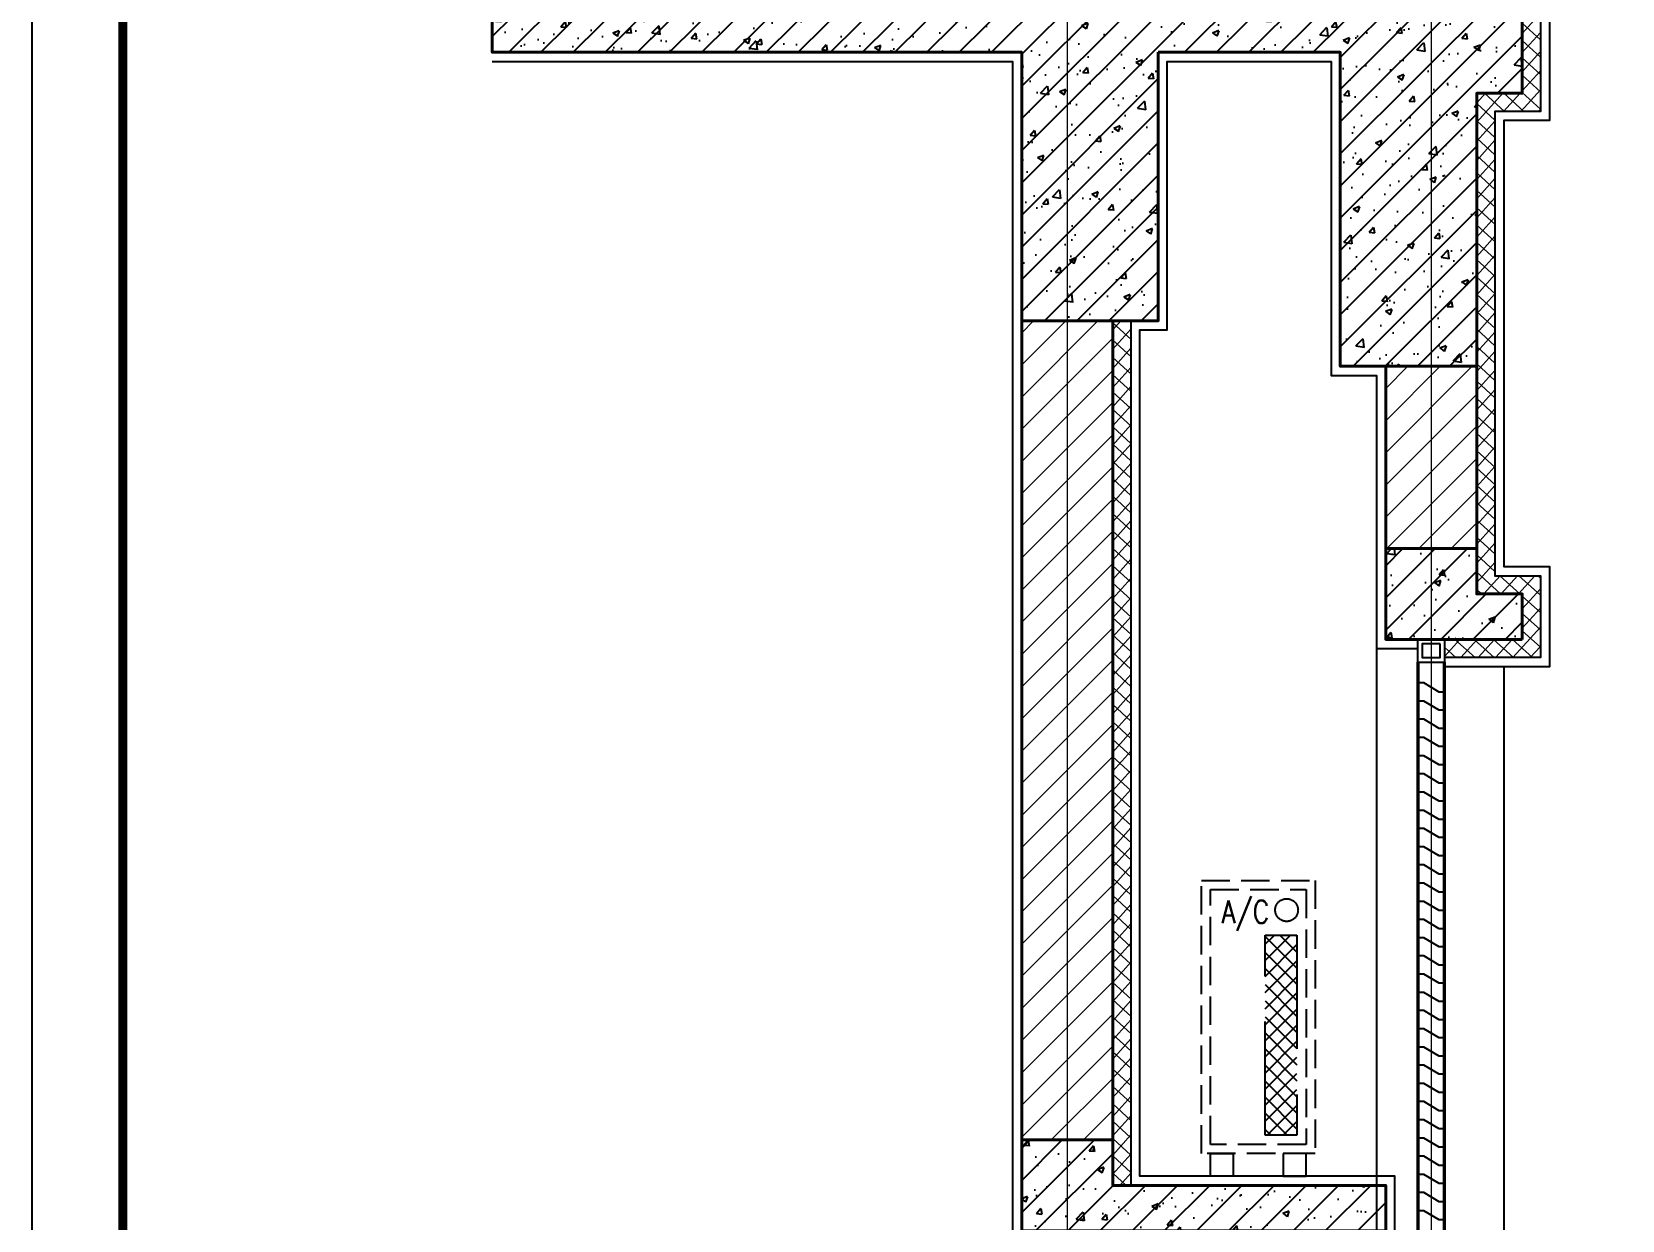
# Model space of a CAD drawing. Extents: x 1188826 to 1909461, y 608442 to 1651179.
# Drawn here: x 1312520 to 1316016, y 628715 to 631326 of the extents above; entities that cross this region are included whole.
import ezdxf

# ---------------------------------------------------------------- set-up
doc = ezdxf.new("R2010")
doc.units = 0
doc.header["$LTSCALE"] = 1000
doc.header["$MEASUREMENT"] = 0
for name, pattern in [('ACAD_ISO10W100', [18.5, 12, -3, 0.5, -3]), ('DASH', [0.35, 0.25, -0.1]), ('DOTE', [2.42, 2, -0.2, 0.02, -0.2])]:
    doc.linetypes.add(name, pattern=pattern)
for name, color, linetype in [('A-HATH(填充)', 8, 'Continuous'), ('A-WA-I(保温层)', 40, 'Continuous'), ('A-WA-M(面层)', 43, 'Continuous'), ('A_H_MATERIAL', 40, 'Continuous'), ('WIN', 4, 'Continuous'), ('图框', 140, 'Continuous'), ('空调外机', 132, 'Continuous'), ('辅助线', 251, 'Continuous')]:
    doc.layers.add(name, color=color, linetype=linetype)
for name, color, linetype, lineweight in [('DOTE', 19, 'DOTE', 9), ('PUB_HATCH', 8, 'Continuous', 9), ('WALL', 9, 'Continuous', 40)]:
    doc.layers.add(name, color=color, linetype=linetype, lineweight=lineweight)
doc.styles.add('HZ', font='txt.shx', dxfattribs={"width": 0.9, "bigfont": 'hztxt.shx'})
pattern_1 = [(45, (0, 0), (-35.355339, 35.355339), []), (50, (0, 0), (143.4520365, -12.550427), [15, -165]), (355, (0, 0), (-27.750267, 150.438427), [12, -132]), (100.4514, (11.95, -1.05), (115.701876, 137.887908), [12.748038, -140.228422]), (46.1842, (0, 40), (213.44821, -33.103803), [22.5, -247.5]), (96.6356, (17.79, 37.24), (186.93254, 194.823574), [19.122058, -210.3426]), (351.1842, (0, 40), (186.93239, 194.82372), [18, -198]), (21, (20, 30), (119.38141, -80.523778), [15, -165]), (326, (20, 30), (48.663066, 145.030009), [12, -132]), (71.4514, (29.95, 23.29), (168.044526, 64.5061), [12.748038, -140.228422]), (37.5, (0, 0), (2.431971, 66.5787708), [0, -130.4, 0, -134, 0, -132.5]), (7.5, (0, 0), (52.6139075, 78.8823424), [0, -76.4, 0, -127.4, 0, -50.5]), (327.5, (-44.6, 0), (106.7644872, -4.5109743), [0, -50, 0, -156, 0, -207]), (317.5, (-64.6, 0), (116.637234, 20.0209965), [0, -65, 0, -103.6, 0, -147])]

# ---------------------------------------------------------------- blocks, each defined once
blk = doc.blocks.new('A$C63856392')
at = {"layer": '空调外机', "linetype": 'DASH'}
h = blk.add_hatch(dxfattribs=at)
h.set_pattern_fill('NET', color=256, scale=200, angle=45, style=0)
h.set_pattern_definition([(45, (-333662.741, 700712.276), (-17.6776695, 17.6776695), []), (135, (-333662.741, 700712.276), (-17.6776695, -17.6776695), [])])
h.paths.add_polyline_path([(140, 90), (210, 90), (210, 530), (140, 530)])
at = {"layer": '空调外机', "linetype": 'DASH', "ltscale": 0.25}
for points in [[(0, 650), (250, 650), (250, 50), (0, 50)], [(20, 630), (230, 630), (230, 70), (20, 70)]]:
    blk.add_lwpolyline(points, close=True, dxfattribs=at)
at = {"layer": '空调外机', "linetype": 'DASH'}
for points in [[(140, 530), (210, 530), (210, 90), (140, 90)], [(20, 50), (70, 50), (70, 0), (20, 0)], [(230, 50), (180, 50), (180, 0), (230, 0)]]:
    blk.add_lwpolyline(points, close=True, dxfattribs=at)
blk.add_circle((187.3, 585), 25, dxfattribs=at)
at = {"layer": '空调外机', "linetype": 'DASH', "style": 'HZ', "width": 0.8}
blk.add_text('A/C', height=50, dxfattribs=at).set_placement((44.4, 556.3))

msp = doc.modelspace()

# ---------------------------------------------------------------- hatches: boundary and pattern name
at = {"layer": 'A-HATH(填充)'}
h = msp.add_hatch(dxfattribs=at)
h.set_pattern_fill('钢筋混凝土', color=256, scale=20, style=0)
h.set_pattern_definition(pattern_1)
h.paths.add_polyline_path([(1314995.8, 631281.1), (1315395.8, 631281.1), (1315395.8, 630591.1), (1315695.8, 630591.1), (1315695.8, 631191.1), (1315795.8, 631191.1), (1315795.8, 631401.1), (1313532.3, 631401.1), (1313532.3, 631281.1), (1314695.8, 631281.1), (1314695.8, 630691.1), (1314995.8, 630691.1)])
h = msp.add_hatch(dxfattribs=at)
h.set_pattern_fill('钢筋混凝土', color=256, scale=20, style=0)
h.set_pattern_definition([(45, (14.84, 0), (-35.355339, 35.355339), []), (50, (14.84, 0), (143.4520365, -12.550427), [15, -165]), (355, (14.84, 0), (-27.750267, 150.438427), [12, -132]), (100.4514, (26.8, -1.05), (115.701876, 137.887908), [12.748038, -140.228422]), (46.1842, (14.84, 40), (213.44821, -33.103803), [22.5, -247.5]), (96.6356, (32.63, 37.24), (186.93254, 194.823574), [19.122058, -210.3426]), (351.1842, (14.84, 40), (186.93239, 194.82372), [18, -198]), (21, (34.84, 30), (119.38141, -80.523778), [15, -165]), (326, (34.84, 30), (48.663066, 145.030009), [12, -132]), (71.4514, (44.79, 23.29), (168.044526, 64.5061), [12.748038, -140.228422]), (37.5, (14.84, 0), (2.431971, 66.5787708), [0, -130.4, 0, -134, 0, -132.5]), (7.5, (14.84, 0), (52.6139075, 78.8823424), [0, -76.4, 0, -127.4, 0, -50.5]), (327.5, (-29.76, 0), (106.7644872, -4.5109743), [0, -50, 0, -156, 0, -207]), (317.5, (-49.76, 0), (116.637234, 20.0209965), [0, -65, 0, -103.6, 0, -147])])
h.paths.add_polyline_path([(1315795.8, 629991.1), (1315495.8, 629991.1), (1315495.8, 630191.1), (1315695.8, 630191.1), (1315695.8, 630091.1), (1315795.8, 630091.1)])
h = msp.add_hatch(dxfattribs=at)
h.set_pattern_fill('钢筋混凝土', color=256, scale=20, style=0)
h.set_pattern_definition(pattern_1)
h.paths.add_polyline_path([(1314895.8, 628791.4), (1315495.8, 628791.4), (1315495.8, 628691.4), (1314695.8, 628691.4), (1314695.8, 628891.4), (1314895.8, 628891.4)])
at = {"layer": 'PUB_HATCH'}
h = msp.add_hatch(dxfattribs=at)
h.set_pattern_fill('多孔材料', color=256, scale=10, angle=2.8624, style=0)
h.set_pattern_definition([(47.8624052, (11265.21, 1), (-20.97382044, 18.97631373), []), (137.8624052, (11265.21, 1), (-18.97631373, -20.97382044), [])])
h.paths.add_polyline_path([(1315895.9, 632291.1), (1315795.8, 632291.1), (1315795.8, 631391.1), (1315795.8, 631191.1), (1315695.8, 631191.1), (1315695.8, 630591.1), (1315695.8, 630191.1), (1315695.8, 630091.1), (1315795.8, 630091.1), (1315795.8, 629991.1), (1315625.8, 629991.1), (1315625.8, 629951.1), (1315835.8, 629951.1), (1315835.8, 630131.1), (1315735.8, 630131.1), (1315735.8, 631151.1), (1315835.8, 631151.1), (1315835.8, 632251.1), (1315935.9, 632251.1), (1315935.9, 632431.1), (1315625.8, 632431.1), (1315625.8, 632391.1), (1315895.9, 632391.1)])
h = msp.add_hatch(dxfattribs=at)
h.set_pattern_fill('普通砖', color=256, scale=20, style=0)
h.set_pattern_definition([(45, (2068.37, 1951.566), (-35.3553532, 35.3553532), [])])
h.paths.add_polyline_path([(1314695.8, 630691.1), (1314895.8, 630691.1), (1314895.8, 628891.4), (1314695.8, 628891.4)])
h = msp.add_hatch(dxfattribs=at)
h.set_pattern_fill('多孔材料', color=256, scale=10, angle=2.8624, style=0)
h.set_pattern_definition([(47.8624052, (19.975, -7279), (-20.97382044, 18.97631373), []), (137.8624052, (19.975, -7279), (-18.97631373, -20.97382044), [])])
h.paths.add_polyline_path([(1314895.8, 630691.1), (1314935.8, 630691.1), (1314935.8, 628791.4), (1314895.8, 628791.4)])
h = msp.add_hatch(dxfattribs=at)
h.set_pattern_fill('普通砖', color=256, scale=20, style=0)
h.set_pattern_definition([(45, (14.84, 35.9), (-35.3553532, 35.3553532), [])])
h.paths.add_polyline_path([(1315495.8, 630191.1), (1315695.8, 630191.1), (1315695.8, 630591.1), (1315495.8, 630591.1)])

# ---------------------------------------------------------------- linework, layer by layer
at = {"layer": 'A-WA-I(保温层)'}
for points in [[(1315625.8, 632431.1), (1315935.9, 632431.1), (1315935.9, 632351.1), (1315935.9, 632351.1), (1315935.9, 632251.1), (1315835.8, 632251.1), (1315835.8, 631151.1), (1315735.8, 631151.1), (1315735.8, 630131.1), (1315835.8, 630131.1), (1315835.8, 629951.1), (1315625.8, 629951.1)], [(1314935.8, 630691.1), (1314935.8, 628791.4)]]:
    msp.add_lwpolyline(points, dxfattribs=at)
at = {"layer": 'A-WA-M(面层)'}
for points in [[(1315625.8, 632451.1), (1315955.9, 632451.1), (1315955.9, 632331.1), (1315955.9, 632331.1), (1315955.9, 632231.1), (1315855.8, 632231.1), (1315855.8, 631131.1), (1315755.8, 631131.1), (1315755.8, 630151.1), (1315855.8, 630151.1), (1315855.8, 629931.1), (1315625.8, 629931.1)], [(1313532.3, 631261.1), (1314675.8, 631261.1), (1314675.8, 626711.1), (1313532.3, 626711.1)], [(1315565.8, 627611.1), (1315475.8, 627611.1), (1315475.8, 626711.1), (1314955.8, 626711.1), (1314955.8, 628671.4), (1315515.8, 628671.4), (1315515.8, 628811.4), (1314955.8, 628811.4), (1314955.8, 630671.1), (1315015.8, 630671.1), (1315015.8, 631261.1), (1315375.8, 631261.1), (1315375.8, 630571.1), (1315475.8, 630571.1), (1315475.8, 629971.1), (1315565.8, 629971.1)]]:
    msp.add_lwpolyline(points, dxfattribs=at)
at = {"layer": 'A_H_MATERIAL'}
for p, q in [((1315565.8, 627641.4), (1315565.8, 629941.1)), ((1315568.8, 627641.4), (1315568.8, 629941.1)), ((1315622.8, 629941.1), (1315622.8, 627641.4)), ((1315625.8, 629941.1), (1315625.8, 627641.4))]:
    msp.add_line(p, q, dxfattribs=at)
for points in [[(1315625.8, 629991.1), (1315565.8, 629991.1), (1315565.8, 629941.1), (1315625.8, 629941.1)], [(1315615.8, 629981.1), (1315575.8, 629981.1), (1315575.8, 629951.1), (1315615.8, 629951.1)]]:
    msp.add_lwpolyline(points, close=True, dxfattribs=at)
for points in [[(1315568.8, 629896.2), (1315578.8, 629896.2), (1315612.8, 629876.2), (1315622.8, 629876.2)], [(1315568.8, 629856.2), (1315578.8, 629856.2), (1315612.8, 629836.2), (1315622.8, 629836.2)], [(1315568.8, 629816.2), (1315578.8, 629816.2), (1315612.8, 629796.2), (1315622.8, 629796.2)], [(1315568.8, 629776.2), (1315578.8, 629776.2), (1315612.8, 629756.2), (1315622.8, 629756.2)], [(1315568.8, 629736.2), (1315578.8, 629736.2), (1315612.8, 629716.2), (1315622.8, 629716.2)], [(1315568.8, 629696.2), (1315578.8, 629696.2), (1315612.8, 629676.2), (1315622.8, 629676.2)], [(1315568.8, 629656.2), (1315578.8, 629656.2), (1315612.8, 629636.2), (1315622.8, 629636.2)], [(1315568.8, 629616.2), (1315578.8, 629616.2), (1315612.8, 629596.2), (1315622.8, 629596.2)], [(1315568.8, 629576.2), (1315578.8, 629576.2), (1315612.8, 629556.2), (1315622.8, 629556.2)], [(1315568.8, 629536.2), (1315578.8, 629536.2), (1315612.8, 629516.2), (1315622.8, 629516.2)], [(1315568.8, 629496.2), (1315578.8, 629496.2), (1315612.8, 629476.2), (1315622.8, 629476.2)], [(1315568.8, 629456.2), (1315578.8, 629456.2), (1315612.8, 629436.2), (1315622.8, 629436.2)], [(1315568.8, 629416.2), (1315578.8, 629416.2), (1315612.8, 629396.2), (1315622.8, 629396.2)], [(1315568.8, 629376.2), (1315578.8, 629376.2), (1315612.8, 629356.2), (1315622.8, 629356.2)], [(1315568.8, 629336.2), (1315578.8, 629336.2), (1315612.8, 629316.2), (1315622.8, 629316.2)], [(1315568.8, 629296.2), (1315578.8, 629296.2), (1315612.8, 629276.2), (1315622.8, 629276.2)], [(1315568.8, 629256.2), (1315578.8, 629256.2), (1315612.8, 629236.2), (1315622.8, 629236.2)], [(1315568.8, 629216.2), (1315578.8, 629216.2), (1315612.8, 629196.2), (1315622.8, 629196.2)], [(1315568.8, 629176.2), (1315578.8, 629176.2), (1315612.8, 629156.2), (1315622.8, 629156.2)], [(1315568.8, 629136.2), (1315578.8, 629136.2), (1315612.8, 629116.2), (1315622.8, 629116.2)], [(1315568.8, 629096.2), (1315578.8, 629096.2), (1315612.8, 629076.2), (1315622.8, 629076.2)], [(1315568.8, 629056.2), (1315578.8, 629056.2), (1315612.8, 629036.2), (1315622.8, 629036.2)], [(1315568.8, 629016.2), (1315578.8, 629016.2), (1315612.8, 628996.2), (1315622.8, 628996.2)], [(1315568.8, 628976.2), (1315578.8, 628976.2), (1315612.8, 628956.2), (1315622.8, 628956.2)], [(1315568.8, 628936.2), (1315578.8, 628936.2), (1315612.8, 628916.2), (1315622.8, 628916.2)], [(1315568.8, 628896.2), (1315578.8, 628896.2), (1315612.8, 628876.2), (1315622.8, 628876.2)], [(1315568.8, 628856.2), (1315578.8, 628856.2), (1315612.8, 628836.2), (1315622.8, 628836.2)], [(1315568.8, 628816.2), (1315578.8, 628816.2), (1315612.8, 628796.2), (1315622.8, 628796.2)], [(1315568.8, 628776.2), (1315578.8, 628776.2), (1315612.8, 628756.2), (1315622.8, 628756.2)], [(1315568.8, 628736.2), (1315578.8, 628736.2), (1315612.8, 628716.2), (1315622.8, 628716.2)]]:
    msp.add_lwpolyline(points, dxfattribs=at)
at = {"layer": 'DOTE', "linetype": 'ACAD_ISO10W100', "ltscale": 100}
for p, q in [((1314795.8, 640191.1), (1314795.8, 625991.1)), ((1315595.8, 640191.1), (1315595.8, 625991.1))]:
    msp.add_line(p, q, dxfattribs=at)
at = {"layer": 'WALL'}
for points in [[(1314995.8, 631281.1), (1315395.8, 631281.1), (1315395.8, 630591.1), (1315695.8, 630591.1), (1315695.8, 631191.1), (1315795.8, 631191.1), (1315795.8, 631401.1), (1313532.3, 631401.1), (1313532.3, 631281.1), (1314695.8, 631281.1), (1314695.8, 630691.1), (1314995.8, 630691.1), (1314995.8, 631281.1)], [(1315795.8, 629991.1), (1315495.8, 629991.1), (1315495.8, 630191.1), (1315695.8, 630191.1), (1315695.8, 630091.1), (1315795.8, 630091.1), (1315795.8, 629991.1)], [(1314895.8, 628791.4), (1315495.8, 628791.4), (1315495.8, 628691.4), (1314695.8, 628691.4), (1314695.8, 628891.4), (1314895.8, 628891.4), (1314895.8, 628791.4)]]:
    msp.add_lwpolyline(points, dxfattribs=at)
for points in [[(1314695.8, 630691.1), (1314895.8, 630691.1), (1314895.8, 628891.4), (1314695.8, 628891.4)], [(1315495.8, 630191.1), (1315695.8, 630191.1), (1315695.8, 630591.1), (1315495.8, 630591.1)]]:
    msp.add_lwpolyline(points, close=True, dxfattribs=at)
at = {"layer": '图框'}
msp.add_lwpolyline([(1312520.3, 643151.8), (1312520.3, 622131.8), (1324400.3, 622131.8), (1324400.3, 643151.8)], close=True, dxfattribs=at)
at = {"layer": '图框', "const_width": 20}
msp.add_lwpolyline([(1312720.3, 642651.8), (1312720.3, 622331.8), (1324200.3, 622331.8), (1324200.3, 642651.8)], close=True, dxfattribs=at)
at = {"layer": '辅助线', "elevation": 0}
msp.add_lwpolyline([(1315475.8, 629971.1), (1315475.8, 627591.1)], dxfattribs=at)
at = {"layer": '辅助线'}
msp.add_lwpolyline([(1315755.8, 629931.1), (1315755.8, 627651.7)], dxfattribs=at)

# ---------------------------------------------------------------- block references
at = {"layer": 'WIN'}
msp.add_blockref('A$C63856392', (1315090.8, 628811.4), dxfattribs=at)

doc.saveas('drawing.dxf')
